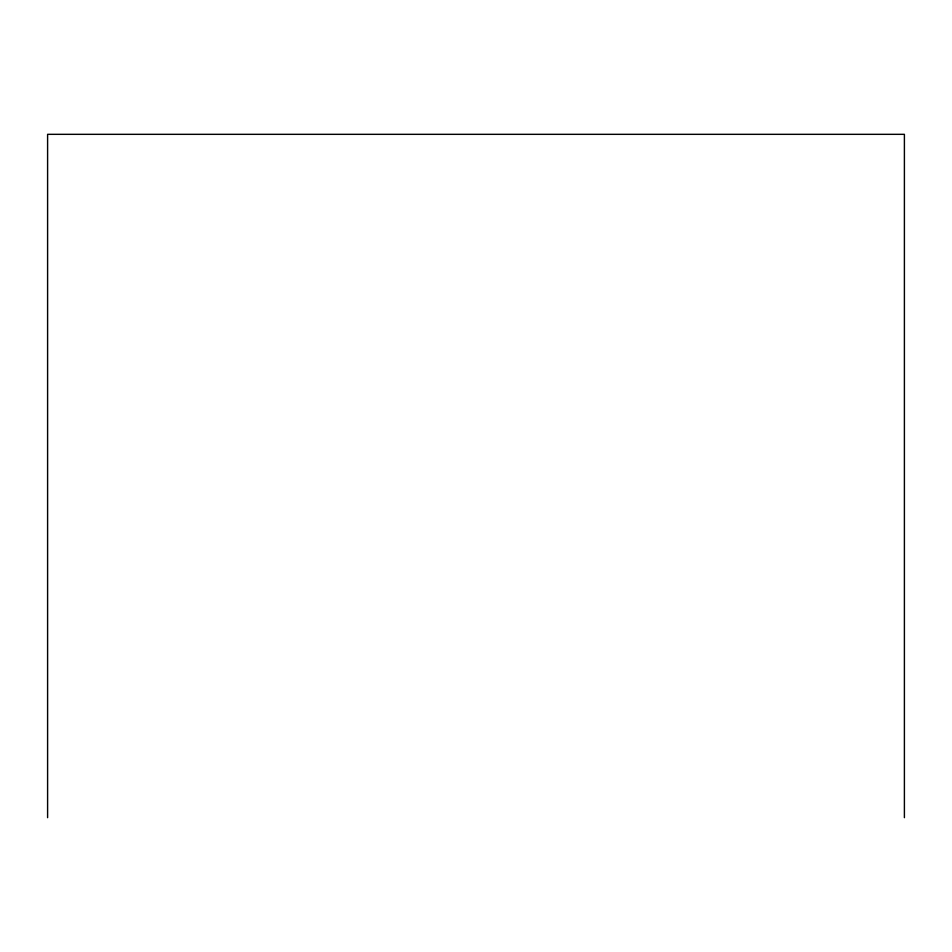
<?xml version="1.0" encoding="UTF-8"?>
<svg xmlns="http://www.w3.org/2000/svg" width="952" height="952" viewBox="0 0 952 952"><rect width="100%" height="100%" fill="white"/><g stroke="black" fill="none" stroke-linecap="round" stroke-linejoin="round"><path stroke-width="1.43" d="M904.4 817.673L904.4 134.327L47.6 134.327L47.6 817.673"/></g></svg>
